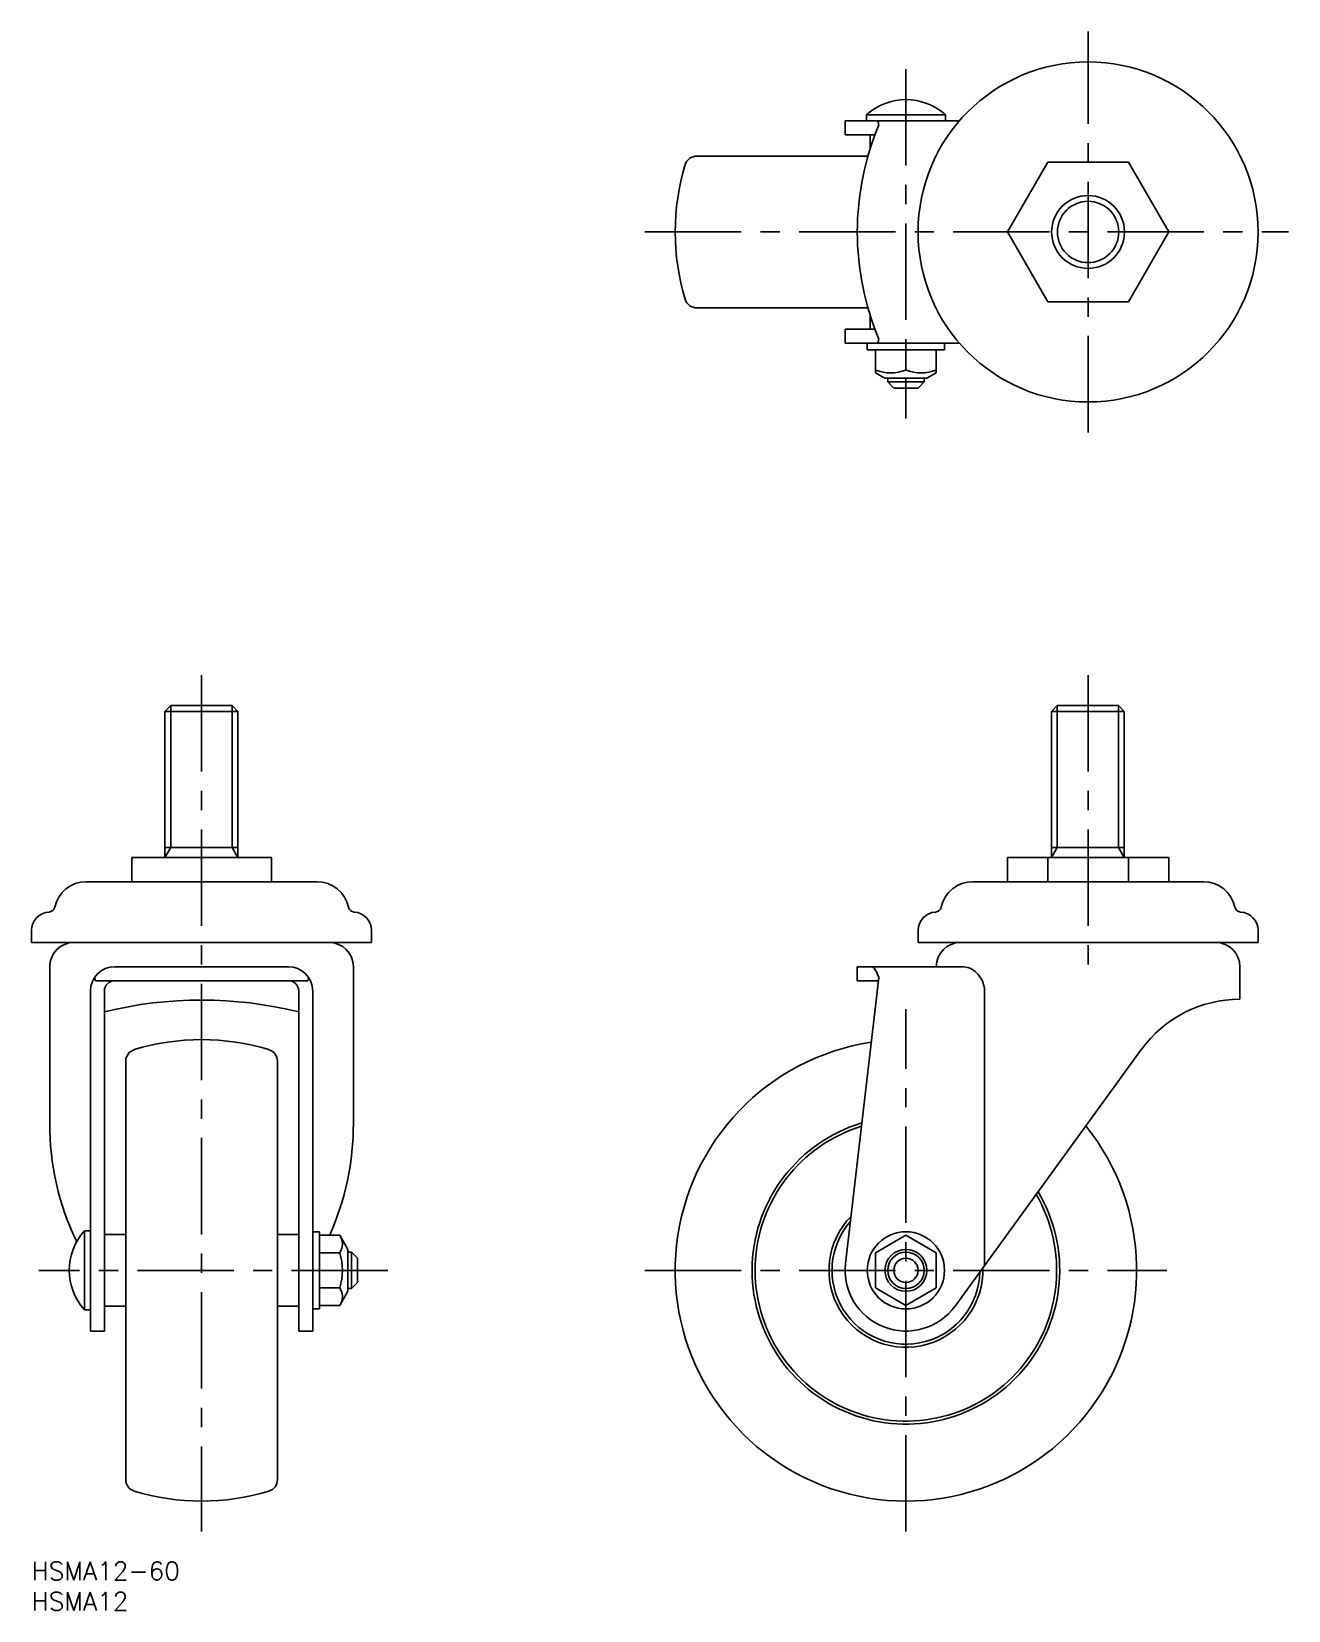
# Model space of a CAD drawing. Extents: x 0 to 207, y -8 to 252.
import ezdxf

# ---------------------------------------------------------------- set-up
doc = ezdxf.new("R2010")
doc.units = 0
doc.header["$LTSCALE"] = 0.5
doc.linetypes.add('CENTER', pattern=[50.8, 31.75, -6.35, 6.35, -6.35])
for name, color, linetype in [('MSM_CENTER', 1, 'CENTER'), ('MSM_CONTINUOUS', 7, 'CONTINUOUS'), ('MSM_NARROW', 5, 'CONTINUOUS'), ('MSM_PART_NUMBER', 7, 'CONTINUOUS')]:
    doc.layers.add(name, color=color, linetype=linetype)
doc.styles.get("Standard").update_dxf_attribs({"font": 'txt.shx', "height": 3, "bigfont": 'bigfont.shx'})

# ---------------------------------------------------------------- blocks, each defined once
blk = doc.blocks.new('*U6')
at = {"layer": 'MSM_PART_NUMBER'}
blk.add_text('HSMA12-60', height=3, dxfattribs=at).set_placement((0, -3))
blk = doc.blocks.new('*U7')
at = {"layer": 'MSM_PART_NUMBER'}
blk.add_text('HSMA12', height=3, dxfattribs=at).set_placement((0, -8))

msp = doc.modelspace()

# ---------------------------------------------------------------- linework, layer by layer
at = {"layer": 'MSM_CENTER'}
for p, q in [((174, 186), (174, 252)), ((144, 245.8), (144, 188.3)), ((101, 219), (207, 219)), ((28, 146), (28, 5)), ((174, 146), (174, 97)), ((144, 5), (144, 91)), ((58.7, 48), (1.2, 48)), ((101, 48), (187, 48))]:
    msp.add_line(p, q, dxfattribs=at)
at = {"layer": 'MSM_CONTINUOUS'}
for p, q in [((134, 237.3), (134, 235)), ((134, 237.3), (152.81, 237.3)), ((137.5, 238.3), (150.5, 238.3)), ((137.5, 238.3), (137.5, 237.3)), ((150.5, 237.3), (150.5, 238.3)), ((134, 235), (138.87, 235)), ((138.1, 235), (138.1, 232.73)), ((137.73, 231.5), (109.57, 231.5)), ((167.36, 230.5), (160.72, 219)), ((180.64, 230.5), (167.36, 230.5)), ((187.28, 219), (180.64, 230.5)), ((160.72, 219), (167.36, 207.5)), ((180.64, 207.5), (187.28, 219)), ((137.73, 206.5), (109.57, 206.5)), ((167.36, 207.5), (180.64, 207.5)), ((138.87, 203), (134, 203)), ((134, 203), (134, 200.7)), ((138.1, 205.27), (138.1, 203)), ((134, 200.7), (152.81, 200.7)), ((137.64, 200.7), (137.64, 199.6)), ((150.35, 199.6), (150.35, 200.7)), ((150.35, 199.6), (137.64, 199.6)), ((139, 195.79), (139, 199.6)), ((144, 196.24), (144, 199.6)), ((149, 195.79), (149, 199.6)), ((139, 195.79), (140.55, 194.9)), ((147.45, 194.9), (149, 195.79)), ((147.45, 194.9), (140.55, 194.9)), ((141, 194.9), (141, 194.3)), ((147, 194.3), (141, 194.3)), ((141, 194.3), (142, 193.3)), ((146, 193.3), (142, 193.3)), ((146, 193.3), (147, 194.3)), ((147, 194.3), (147, 194.9)), ((22.91, 141), (21.97, 140.05)), ((33.02, 141), (22.91, 141)), ((33.97, 140.05), (33.02, 141)), ((168.91, 141), (167.97, 140.05)), ((179.02, 141), (168.91, 141)), ((179.97, 140.05), (179.02, 141)), ((21.97, 116), (21.97, 140.05)), ((21.97, 140.05), (33.97, 140.05)), ((33.97, 116), (33.97, 140.05)), ((167.97, 116), (167.97, 140.05)), ((167.97, 140.05), (179.97, 140.05)), ((179.97, 116), (179.97, 140.05)), ((21.97, 117.64), (33.97, 117.64)), ((167.97, 117.64), (179.97, 117.64)), ((16.5, 116), (39.5, 116)), ((16.5, 116), (16.5, 112)), ((28, 116), (28, 112)), ((39.5, 116), (39.5, 112)), ((160.72, 116), (187.28, 116)), ((160.72, 116), (160.72, 112)), ((167.36, 116), (167.36, 112)), ((180.64, 116), (180.64, 112)), ((187.28, 116), (187.28, 112)), ((47, 112), (9, 112)), ((193, 112), (155, 112)), ((0, 104), (0, 102)), ((56, 102), (0, 102)), ((56, 102), (56, 104)), ((146, 104), (146, 102)), ((202, 102), (146, 102)), ((202, 102), (202, 104)), ((3, 98), (3, 72.27)), ((10.51, 95.7), (10.37, 96.21)), ((13.7, 98), (42.3, 98)), ((45.63, 96.21), (45.49, 95.7)), ((53, 72.27), (53, 98)), ((139.52, 96.21), (134.07, 49.15)), ((136, 98), (136, 95.7)), ((136, 98), (153.49, 98)), ((199, 92.65), (199, 98)), ((9.7, 38), (9.7, 94)), ((10.51, 95.7), (45.49, 95.7)), ((12, 94), (12, 38)), ((44, 38), (44, 94)), ((46.3, 94), (46.3, 38)), ((136, 95.7), (139.46, 95.7)), ((156.97, 94), (156.97, 48.83)), ((152.09, 42.12), (182.82, 84.41)), ((15.5, 82.43), (15.5, 13.57)), ((40.5, 82.43), (40.5, 13.57)), ((9.7, 54.5), (8.7, 54.5)), ((8.7, 41.5), (8.7, 54.5)), ((15.5, 53.9), (12, 53.9)), ((44, 53.9), (40.5, 53.9)), ((47.4, 54.35), (46.3, 54.35)), ((47.4, 54.35), (47.4, 41.64)), ((50.76, 53.77), (47.4, 53.77)), ((52.1, 51.45), (50.76, 53.77)), ((144, 53.77), (139, 50.89)), ((149, 50.89), (144, 53.77)), ((50.76, 50.89), (47.4, 50.89)), ((52.1, 51.45), (52.1, 44.55)), ((52.7, 51), (52.1, 51)), ((53.7, 50), (52.7, 51)), ((52.7, 51), (52.7, 45)), ((53.7, 50), (53.7, 46)), ((139, 50.89), (139, 45.11)), ((149, 45.11), (149, 50.89)), ((50.76, 45.11), (47.4, 45.11)), ((50.76, 42.23), (52.1, 44.55)), ((52.1, 45), (52.7, 45)), ((52.7, 45), (53.7, 46)), ((139, 45.11), (144, 42.23)), ((144, 42.23), (149, 45.11)), ((12, 42.1), (15.5, 42.1)), ((40.5, 42.1), (44, 42.1)), ((46.3, 41.64), (47.4, 41.64)), ((50.76, 42.23), (47.4, 42.23)), ((8.7, 41.5), (9.7, 41.5)), ((9.7, 38), (12, 38)), ((44, 38), (46.3, 38))]:
    msp.add_line(p, q, dxfattribs=at)
for centre, radius in [((174, 219), 28), ((174, 219), 6), ((144, 48), 6.36), ((144, 48), 3.45), ((144, 48), 3), ((144, 48), 2)]:
    msp.add_circle(centre, radius, dxfattribs=at)
for centre, radius, start, end in [((144, 231.1), 9.7, 47.925, 132.075), ((181.96, 219), 45.96, 157.4399, 202.5601), ((139.24, 237.19), 0.107, 24.9313, 80.9405), ((137.79, 236.46), 1.74, 5.7338, 26.6224), ((109.57, 229.5), 2, 90, 163.0422), ((144, 219), 38, 163.0422, 196.9578), ((109.57, 208.5), 2, 196.9578, 270), ((139.24, 200.81), 0.107, 279.0595, 335.0687), ((137.79, 201.54), 1.74, 333.3776, 354.2662), ((141.5, 203.02), 7.22, 249.7547, 290.2453), ((146.5, 203.02), 7.22, 249.7547, 290.2453), ((9, 106.7), 5.3, 90, 168.1232), ((47, 106.7), 5.3, 11.8768, 90), ((155, 106.7), 5.3, 90, 168.1232), ((193, 106.7), 5.3, 11.8768, 90), ((3, 104), 3, 92.366, 180), ((2.83, 108), 1, 272.366, 348.1232), ((53.17, 108), 1, 191.8768, 267.634), ((53, 104), 3, 0, 87.634), ((149, 104), 3, 92.366, 180), ((148.83, 108), 1, 272.366, 348.1232), ((199.17, 108), 1, 191.8768, 267.634), ((199, 104), 3, 0, 87.634), ((7, 98), 4, 90, 180), ((49, 98), 4, 0, 90), ((153, 98), 4, 90, 180), ((195, 98), 4, 0, 90), ((13.7, 94), 4, 90, 180), ((42.3, 94), 4, 0, 90), ((138.22, 97.3), 0.697, 39.647, 85.3612), ((135.81, 95.35), 3.81, 13.1075, 39.1549), ((153.21, 94.58), 3.43, 38.1826, 85.1935), ((152.86, 93.94), 4.11, 0.7888, 42.1471), ((13.7, 94), 1.7, 90, 180), ((42.3, 94), 1.7, 0, 90), ((28, 26.13), 66.39, 76.0439, 103.9465), ((199.04, 72.57), 20.08, 90.1234, 144.1157), ((28, 48), 38, 73.0422, 106.9578), ((17.5, 82.43), 2, 106.9578, 180), ((38.5, 82.43), 2, 0, 73.0422), ((144, 48), 38, 98.6503, 38.7348), ((47.23, 72.01), 44.23, 179.6681, 205.8598), ((8.77, 72.01), 44.23, 335.6422, 0.3319), ((144, 48), 25.33, 106.6424, 30.7427), ((144, 48), 24.83, 107.1389, 30.2462), ((144, 48), 12.67, 135.5291, 1.8559), ((144, 48), 12.17, 138.67, 358.7151), ((15.9, 48), 9.7, 137.925, 222.075), ((47.59, 51.9), 3.68, 17.7148, 30.6458), ((48.52, 52.34), 2.67, 327.1002, 14.795), ((41.56, 48), 9.64, 342.5705, 17.4295), ((144, 48), 10, 173.3928, 323.9923), ((48.52, 43.66), 2.67, 345.205, 32.8998), ((47.59, 44.1), 3.68, 329.3542, 342.2852), ((17.5, 13.57), 2, 180, 253.0422), ((38.5, 13.57), 2, 286.9578, 0), ((28, 48), 38, 253.0422, 286.9578)]:
    msp.add_arc(centre, radius, start, end, dxfattribs=at)
at = {"layer": 'MSM_NARROW'}
for p, q in [((22.91, 117.64), (22.91, 141)), ((33.02, 117.64), (33.02, 141)), ((168.91, 117.64), (168.91, 141)), ((179.02, 117.64), (179.02, 141)), ((21.97, 116), (22.91, 117.64)), ((33.97, 116), (33.02, 117.64)), ((167.97, 116), (168.91, 117.64)), ((179.97, 116), (179.02, 117.64))]:
    msp.add_line(p, q, dxfattribs=at)
msp.add_circle((174, 219), 5.05, dxfattribs=at)

# ---------------------------------------------------------------- block references
at = {"layer": 'MSM_CONTINUOUS'}
for name in ['*U6', '*U7']:
    msp.add_blockref(name, (0, 0), dxfattribs=at)

doc.saveas('drawing.dxf')
